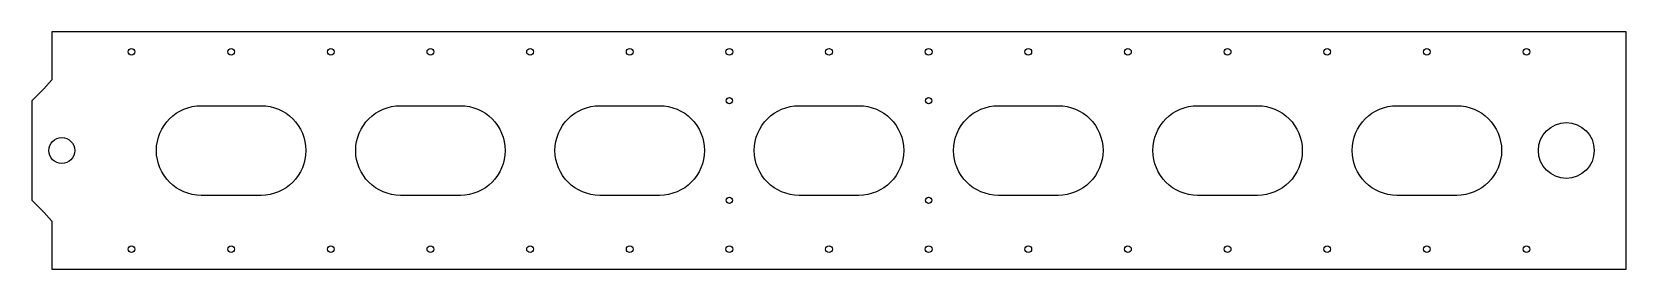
# Model space of a CAD drawing. Header units: millimetres. Extents: x -10 to 790, y 0 to 119.
import ezdxf

# ---------------------------------------------------------------- set-up
doc = ezdxf.new("R2010")
doc.units = ezdxf.units.MM

msp = doc.modelspace()

# ---------------------------------------------------------------- linework, layer by layer
msp.add_lwpolyline([(0, 24), (0, 0), (790, 0), (790, 119.05), (0, 119.05), (0, 95.05), (-4, 90.52), (-10, 84.52), (-10, 34.52), (-4, 28.52)], close=True)
for points in [[(105, 82.02, -1), (105, 37.02), (75, 37.02, -1), (75, 82.02)], [(205, 82.02, -1), (205, 37.02), (175, 37.02, -1), (175, 82.02)], [(305, 82.02, -1), (305, 37.02), (275, 37.02, -1), (275, 82.02)], [(405, 82.02, -1), (405, 37.02), (375, 37.02, -1), (375, 82.02)], [(505, 82.02, -1), (505, 37.02), (475, 37.02, -1), (475, 82.02)], [(605, 82.02, -1), (605, 37.02), (575, 37.02, -1), (575, 82.02)], [(675, 37.02, -1), (675, 82.02), (705, 82.02, -1), (705, 37.02)]]:
    msp.add_lwpolyline(points, format="xyb", close=True)
for centre, radius in [((40, 109.05), 1.7), ((90, 109.05), 1.7), ((140, 109.05), 1.7), ((190, 109.05), 1.7), ((240, 109.05), 1.7), ((290, 109.05), 1.7), ((340, 109.05), 1.7), ((390, 109.05), 1.7), ((440, 109.05), 1.7), ((490, 109.05), 1.7), ((540, 109.05), 1.7), ((590, 109.05), 1.7), ((640, 109.05), 1.7), ((690, 109.05), 1.7), ((740, 109.05), 1.7), ((340, 84.52), 1.55), ((440, 84.52), 1.55), ((760, 59.52), 14), ((5, 59.52), 6.5), ((340, 34.52), 1.55), ((440, 34.52), 1.55), ((40, 10), 1.7), ((90, 10), 1.7), ((140, 10), 1.7), ((190, 10), 1.7), ((240, 10), 1.7), ((290, 10), 1.7), ((340, 10), 1.7), ((390, 10), 1.7), ((440, 10), 1.7), ((490, 10), 1.7), ((540, 10), 1.7), ((590, 10), 1.7), ((640, 10), 1.7), ((690, 10), 1.7), ((740, 10), 1.7)]:
    msp.add_circle(centre, radius)

doc.saveas('drawing.dxf')
